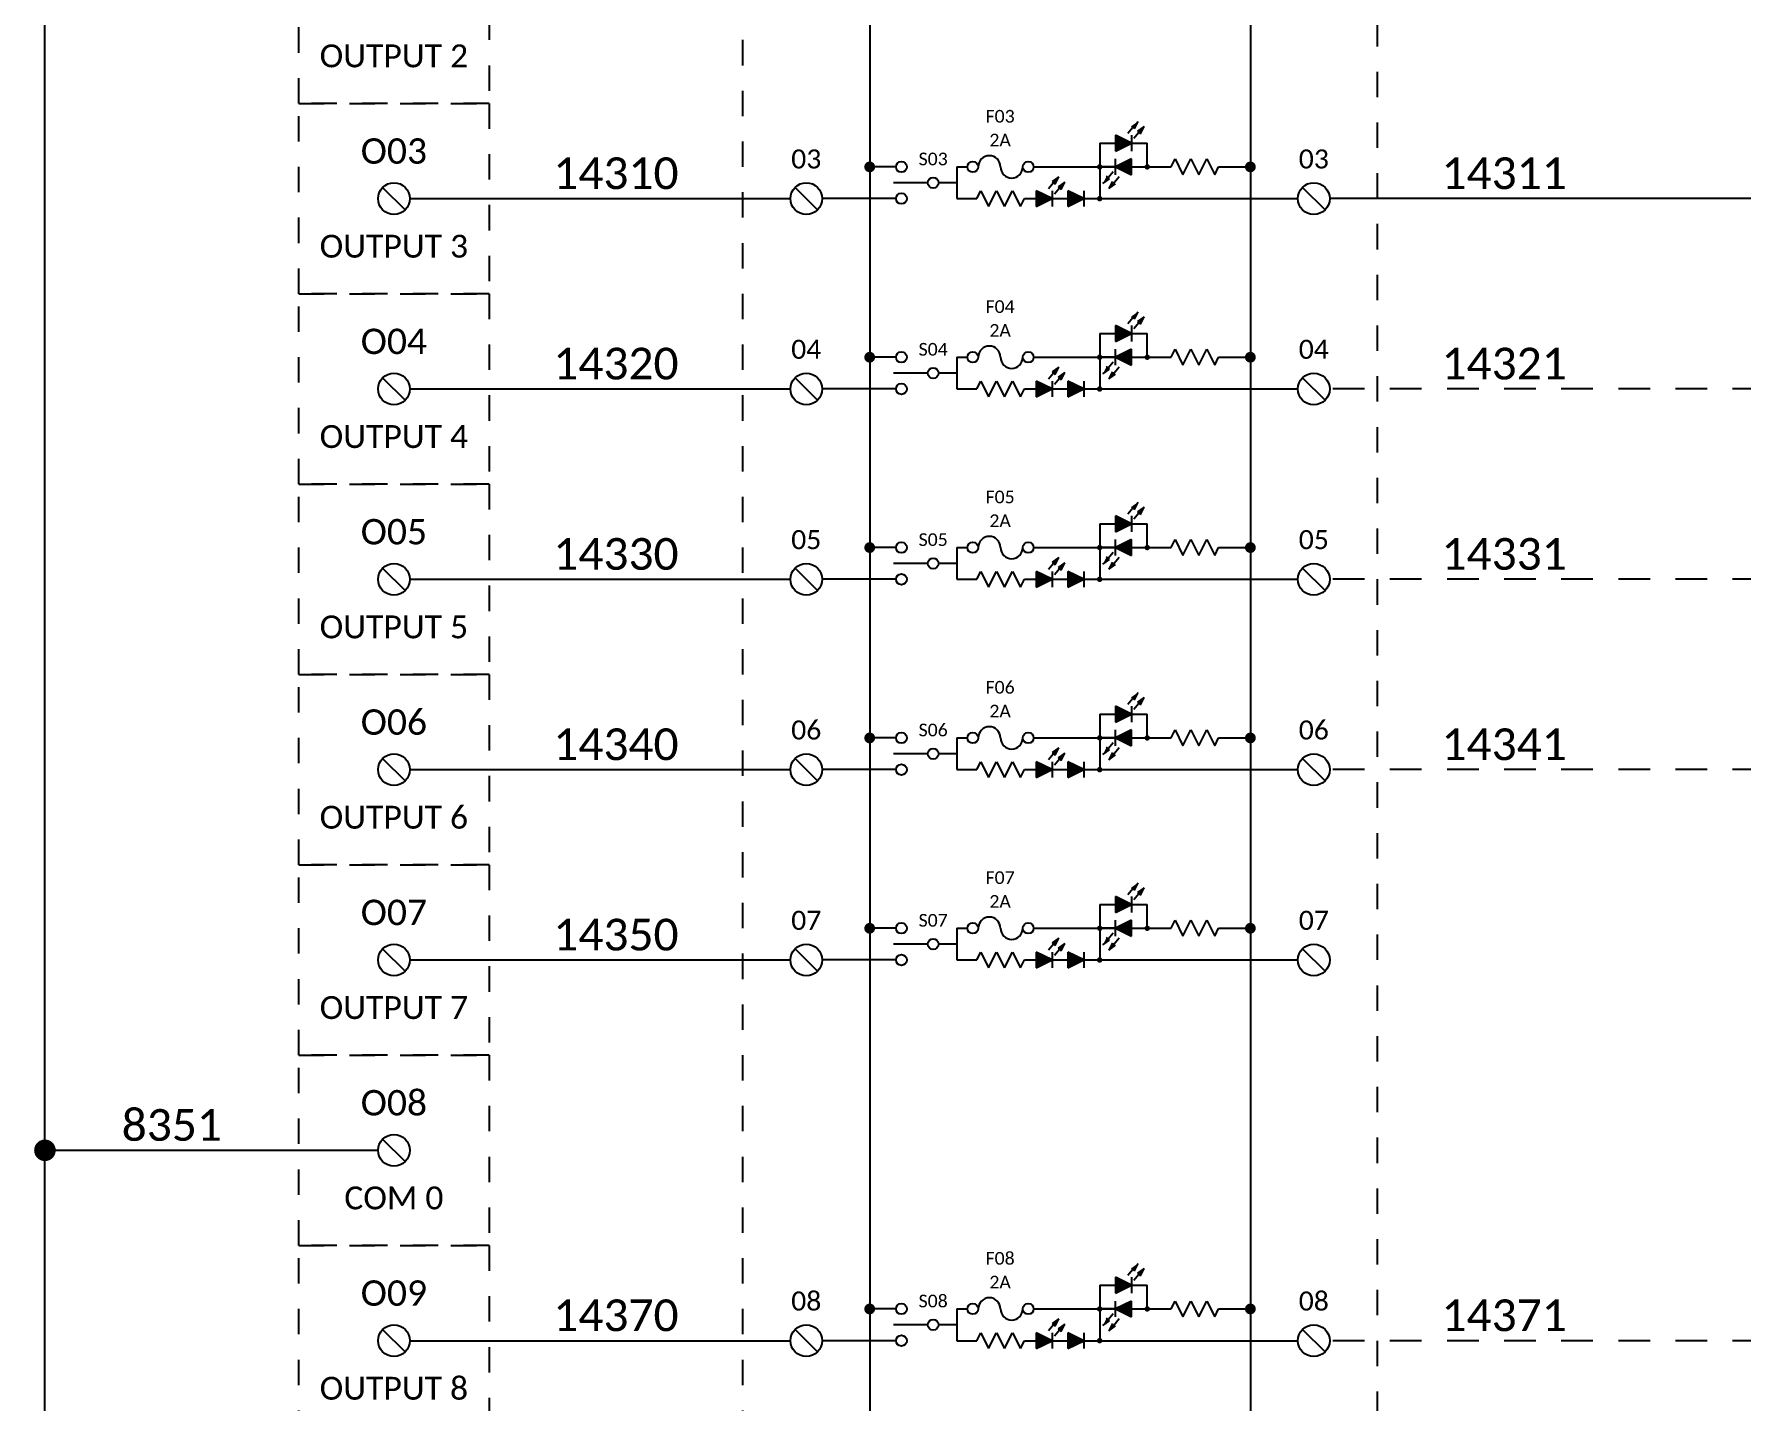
# Model space of a CAD drawing. Header units: inches. Extents: x 0 to 316, y -1 to 150.
# Drawn here: x 140.21 to 146.94, y 32.26 to 37.65 of the extents above; entities that cross this region are included whole.
import ezdxf
from ezdxf.enums import TextEntityAlignment as Align

# ---------------------------------------------------------------- set-up
doc = ezdxf.new("R2010")
doc.units = ezdxf.units.IN
doc.header["$MEASUREMENT"] = 0
doc.linetypes.add('HIDDEN2', pattern=[0.1875, 0.125, -0.0625])
doc.styles.add('Calibri', font='calibri.ttf')

# ---------------------------------------------------------------- blocks, each defined once
blk = doc.blocks.new('TERM')
at = {"color": 2}
blk.add_line((-0.0442, 0.0442), (0.0442, -0.0442), dxfattribs=at)
blk.add_circle((0, 0), 0.0625, dxfattribs=at)
blk = doc.blocks.new('CONN')
at = {"color": 2, "const_width": 0.0425}
blk.add_lwpolyline([(0.02125, 0, 1), (-0.02125, 0, 1)], format="xyb", close=True, dxfattribs=at)

msp = doc.modelspace()

# ---------------------------------------------------------------- hatches: boundary and pattern name
at = {"linetype": 'Continuous'}
h = msp.add_hatch(color=2, dxfattribs=at)
h.dxf.hatch_style = 1
h.paths.add_polyline_path([(144.55744, 37.30447), (144.53117, 37.28583), (144.54304, 37.27566)])
h = msp.add_hatch(color=2, dxfattribs=at)
h.dxf.hatch_style = 1
h.paths.add_polyline_path([(144.58117, 37.28413), (144.5549, 37.26549), (144.56676, 37.25532)])
h = msp.add_hatch(color=2, dxfattribs=at)
h.dxf.hatch_style = 1
h.paths.add_polyline_path([(144.53125, 37.21875), (144.46875, 37.25), (144.46875, 37.1875)])
h = msp.add_hatch(color=2, dxfattribs=at)
h.dxf.hatch_style = 1
h.paths.add_polyline_path([(144.46875, 37.125), (144.53125, 37.09375), (144.53125, 37.15625)])
h = msp.add_hatch(color=2, dxfattribs=at)
h.dxf.hatch_style = 1
h.paths.add_polyline_path([(144.24494, 37.08572), (144.21867, 37.06708), (144.23054, 37.05691)])
h = msp.add_hatch(color=2, dxfattribs=at)
h.dxf.hatch_style = 1
h.paths.add_polyline_path([(144.41883, 37.05962), (144.4451, 37.07826), (144.43324, 37.08843)])
h = msp.add_hatch(color=2, dxfattribs=at)
h.dxf.hatch_style = 1
h.paths.add_polyline_path([(144.21875, 37), (144.15625, 37.03125), (144.15625, 36.96875)])
h = msp.add_hatch(color=2, dxfattribs=at)
h.dxf.hatch_style = 1
h.paths.add_polyline_path([(144.26867, 37.06538), (144.2424, 37.04674), (144.25426, 37.03657)])
h = msp.add_hatch(color=2, dxfattribs=at)
h.dxf.hatch_style = 1
h.paths.add_polyline_path([(144.34375, 37), (144.28125, 37.03125), (144.28125, 36.96875)])
h = msp.add_hatch(color=2, dxfattribs=at)
h.dxf.hatch_style = 1
h.paths.add_polyline_path([(144.44256, 37.03928), (144.46883, 37.05792), (144.45696, 37.06809)])
h = msp.add_hatch(color=2, dxfattribs=at)
h.dxf.hatch_style = 1
h.paths.add_polyline_path([(144.55744, 36.55447), (144.53117, 36.53583), (144.54304, 36.52566)])
h = msp.add_hatch(color=2, dxfattribs=at)
h.dxf.hatch_style = 1
h.paths.add_polyline_path([(144.53125, 36.46875), (144.46875, 36.5), (144.46875, 36.4375)])
h = msp.add_hatch(color=2, dxfattribs=at)
h.dxf.hatch_style = 1
h.paths.add_polyline_path([(144.58117, 36.53413), (144.5549, 36.51549), (144.56676, 36.50532)])
h = msp.add_hatch(color=2, dxfattribs=at)
h.dxf.hatch_style = 1
h.paths.add_polyline_path([(144.46875, 36.375), (144.53125, 36.34375), (144.53125, 36.40625)])
h = msp.add_hatch(color=2, dxfattribs=at)
h.dxf.hatch_style = 1
h.paths.add_polyline_path([(144.41883, 36.30962), (144.4451, 36.32826), (144.43324, 36.33843)])
h = msp.add_hatch(color=2, dxfattribs=at)
h.dxf.hatch_style = 1
h.paths.add_polyline_path([(144.21875, 36.25), (144.15625, 36.28125), (144.15625, 36.21875)])
h = msp.add_hatch(color=2, dxfattribs=at)
h.dxf.hatch_style = 1
h.paths.add_polyline_path([(144.24494, 36.33572), (144.21867, 36.31708), (144.23054, 36.30691)])
h = msp.add_hatch(color=2, dxfattribs=at)
h.dxf.hatch_style = 1
h.paths.add_polyline_path([(144.26867, 36.31538), (144.2424, 36.29674), (144.25426, 36.28657)])
h = msp.add_hatch(color=2, dxfattribs=at)
h.dxf.hatch_style = 1
h.paths.add_polyline_path([(144.34375, 36.25), (144.28125, 36.28125), (144.28125, 36.21875)])
h = msp.add_hatch(color=2, dxfattribs=at)
h.dxf.hatch_style = 1
h.paths.add_polyline_path([(144.44256, 36.28928), (144.46883, 36.30792), (144.45696, 36.31809)])
h = msp.add_hatch(color=2, dxfattribs=at)
h.dxf.hatch_style = 1
h.paths.add_polyline_path([(144.55744, 35.80447), (144.53117, 35.78583), (144.54304, 35.77566)])
h = msp.add_hatch(color=2, dxfattribs=at)
h.dxf.hatch_style = 1
h.paths.add_polyline_path([(144.53125, 35.71875), (144.46875, 35.75), (144.46875, 35.6875)])
h = msp.add_hatch(color=2, dxfattribs=at)
h.dxf.hatch_style = 1
h.paths.add_polyline_path([(144.58117, 35.78413), (144.5549, 35.76549), (144.56676, 35.75532)])
h = msp.add_hatch(color=2, dxfattribs=at)
h.dxf.hatch_style = 1
h.paths.add_polyline_path([(144.46875, 35.625), (144.53125, 35.59375), (144.53125, 35.65625)])
h = msp.add_hatch(color=2, dxfattribs=at)
h.dxf.hatch_style = 1
h.paths.add_polyline_path([(144.21875, 35.5), (144.15625, 35.53125), (144.15625, 35.46875)])
h = msp.add_hatch(color=2, dxfattribs=at)
h.dxf.hatch_style = 1
h.paths.add_polyline_path([(144.24494, 35.58572), (144.21867, 35.56708), (144.23054, 35.55691)])
h = msp.add_hatch(color=2, dxfattribs=at)
h.dxf.hatch_style = 1
h.paths.add_polyline_path([(144.26867, 35.56538), (144.2424, 35.54674), (144.25426, 35.53657)])
h = msp.add_hatch(color=2, dxfattribs=at)
h.dxf.hatch_style = 1
h.paths.add_polyline_path([(144.34375, 35.5), (144.28125, 35.53125), (144.28125, 35.46875)])
h = msp.add_hatch(color=2, dxfattribs=at)
h.dxf.hatch_style = 1
h.paths.add_polyline_path([(144.41883, 35.55962), (144.4451, 35.57826), (144.43324, 35.58843)])
h = msp.add_hatch(color=2, dxfattribs=at)
h.dxf.hatch_style = 1
h.paths.add_polyline_path([(144.44256, 35.53928), (144.46883, 35.55792), (144.45696, 35.56809)])
h = msp.add_hatch(color=2, dxfattribs=at)
h.dxf.hatch_style = 1
h.paths.add_polyline_path([(144.53125, 34.96875), (144.46875, 35), (144.46875, 34.9375)])
h = msp.add_hatch(color=2, dxfattribs=at)
h.dxf.hatch_style = 1
h.paths.add_polyline_path([(144.55744, 35.05447), (144.53117, 35.03583), (144.54304, 35.02566)])
h = msp.add_hatch(color=2, dxfattribs=at)
h.dxf.hatch_style = 1
h.paths.add_polyline_path([(144.58117, 35.03413), (144.5549, 35.01549), (144.56676, 35.00532)])
h = msp.add_hatch(color=2, dxfattribs=at)
h.dxf.hatch_style = 1
h.paths.add_polyline_path([(144.46875, 34.875), (144.53125, 34.84375), (144.53125, 34.90625)])
h = msp.add_hatch(color=2, dxfattribs=at)
h.dxf.hatch_style = 1
h.paths.add_polyline_path([(144.24494, 34.83572), (144.21867, 34.81708), (144.23054, 34.80691)])
h = msp.add_hatch(color=2, dxfattribs=at)
h.dxf.hatch_style = 1
h.paths.add_polyline_path([(144.26867, 34.81538), (144.2424, 34.79674), (144.25426, 34.78657)])
h = msp.add_hatch(color=2, dxfattribs=at)
h.dxf.hatch_style = 1
h.paths.add_polyline_path([(144.41883, 34.80962), (144.4451, 34.82826), (144.43324, 34.83843)])
h = msp.add_hatch(color=2, dxfattribs=at)
h.dxf.hatch_style = 1
h.paths.add_polyline_path([(144.44256, 34.78928), (144.46883, 34.80792), (144.45696, 34.81809)])
h = msp.add_hatch(color=2, dxfattribs=at)
h.dxf.hatch_style = 1
h.paths.add_polyline_path([(144.21875, 34.75), (144.15625, 34.78125), (144.15625, 34.71875)])
h = msp.add_hatch(color=2, dxfattribs=at)
h.dxf.hatch_style = 1
h.paths.add_polyline_path([(144.34375, 34.75), (144.28125, 34.78125), (144.28125, 34.71875)])
h = msp.add_hatch(color=2, dxfattribs=at)
h.dxf.hatch_style = 1
h.paths.add_polyline_path([(144.55744, 34.30447), (144.53117, 34.28583), (144.54304, 34.27566)])
h = msp.add_hatch(color=2, dxfattribs=at)
h.dxf.hatch_style = 1
h.paths.add_polyline_path([(144.58117, 34.28413), (144.5549, 34.26549), (144.56676, 34.25532)])
h = msp.add_hatch(color=2, dxfattribs=at)
h.dxf.hatch_style = 1
h.paths.add_polyline_path([(144.53125, 34.21875), (144.46875, 34.25), (144.46875, 34.1875)])
h = msp.add_hatch(color=2, dxfattribs=at)
h.dxf.hatch_style = 1
h.paths.add_polyline_path([(144.46875, 34.125), (144.53125, 34.09375), (144.53125, 34.15625)])
h = msp.add_hatch(color=2, dxfattribs=at)
h.dxf.hatch_style = 1
h.paths.add_polyline_path([(144.24494, 34.08572), (144.21867, 34.06708), (144.23054, 34.05691)])
h = msp.add_hatch(color=2, dxfattribs=at)
h.dxf.hatch_style = 1
h.paths.add_polyline_path([(144.26867, 34.06538), (144.2424, 34.04674), (144.25426, 34.03657)])
h = msp.add_hatch(color=2, dxfattribs=at)
h.dxf.hatch_style = 1
h.paths.add_polyline_path([(144.41883, 34.05962), (144.4451, 34.07826), (144.43324, 34.08843)])
h = msp.add_hatch(color=2, dxfattribs=at)
h.dxf.hatch_style = 1
h.paths.add_polyline_path([(144.44256, 34.03928), (144.46883, 34.05792), (144.45696, 34.06809)])
h = msp.add_hatch(color=2, dxfattribs=at)
h.dxf.hatch_style = 1
h.paths.add_polyline_path([(144.21875, 34), (144.15625, 34.03125), (144.15625, 33.96875)])
h = msp.add_hatch(color=2, dxfattribs=at)
h.dxf.hatch_style = 1
h.paths.add_polyline_path([(144.34375, 34), (144.28125, 34.03125), (144.28125, 33.96875)])
h = msp.add_hatch(color=2, dxfattribs=at)
h.dxf.hatch_style = 1
h.paths.add_polyline_path([(144.55744, 32.80447), (144.53117, 32.78583), (144.54304, 32.77566)])
h = msp.add_hatch(color=2, dxfattribs=at)
h.dxf.hatch_style = 1
h.paths.add_polyline_path([(144.58117, 32.78413), (144.5549, 32.76549), (144.56676, 32.75532)])
h = msp.add_hatch(color=2, dxfattribs=at)
h.dxf.hatch_style = 1
h.paths.add_polyline_path([(144.53125, 32.71875), (144.46875, 32.75), (144.46875, 32.6875)])
h = msp.add_hatch(color=2, dxfattribs=at)
h.dxf.hatch_style = 1
h.paths.add_polyline_path([(144.46875, 32.625), (144.53125, 32.59375), (144.53125, 32.65625)])
h = msp.add_hatch(color=2, dxfattribs=at)
h.dxf.hatch_style = 1
h.paths.add_polyline_path([(144.24494, 32.58572), (144.21867, 32.56708), (144.23054, 32.55691)])
h = msp.add_hatch(color=2, dxfattribs=at)
h.dxf.hatch_style = 1
h.paths.add_polyline_path([(144.41883, 32.55962), (144.4451, 32.57826), (144.43324, 32.58843)])
h = msp.add_hatch(color=2, dxfattribs=at)
h.dxf.hatch_style = 1
h.paths.add_polyline_path([(144.21875, 32.5), (144.15625, 32.53125), (144.15625, 32.46875)])
h = msp.add_hatch(color=2, dxfattribs=at)
h.dxf.hatch_style = 1
h.paths.add_polyline_path([(144.26867, 32.56538), (144.2424, 32.54674), (144.25426, 32.53657)])
h = msp.add_hatch(color=2, dxfattribs=at)
h.dxf.hatch_style = 1
h.paths.add_polyline_path([(144.34375, 32.5), (144.28125, 32.53125), (144.28125, 32.46875)])
h = msp.add_hatch(color=2, dxfattribs=at)
h.dxf.hatch_style = 1
h.paths.add_polyline_path([(144.44256, 32.53928), (144.46883, 32.55792), (144.45696, 32.56809)])

# ---------------------------------------------------------------- linework, layer by layer
at = {"color": 1}
for p, q in [((140.25, 26.5), (140.25, 41.375)), ((141.6875, 37), (143.1875, 37)), ((147.75, 37), (145.3125, 37)), ((141.6875, 36.25), (143.1875, 36.25)), ((141.6875, 35.5), (143.1875, 35.5)), ((141.6875, 34.75), (143.1875, 34.75)), ((141.6875, 34), (143.1875, 34)), ((140.25, 33.25), (141.5625, 33.25)), ((141.6875, 32.5), (143.1875, 32.5))]:
    msp.add_line(p, q, dxfattribs=at)
at = {"color": 2, "linetype": 'Continuous'}
for p, q in [((143.5, 40), (143.5, 27.375)), ((145, 39.375), (145, 26.5)), ((144.53711, 37.28074), (144.51677, 37.25702)), ((144.53117, 37.28583), (144.54304, 37.27566)), ((144.54304, 37.27566), (144.55744, 37.30447)), ((144.58117, 37.28413), (144.5549, 37.26549)), ((144.56676, 37.25532), (144.58117, 37.28413)), ((144.40625, 37.21875), (144.40625, 37)), ((144.40625, 37.21875), (144.46875, 37.21875)), ((144.46875, 37.25), (144.46875, 37.1875)), ((144.53125, 37.21875), (144.46875, 37.25)), ((144.46875, 37.1875), (144.53125, 37.21875)), ((144.53125, 37.25), (144.53125, 37.1875)), ((144.53125, 37.21875), (144.59375, 37.21875)), ((144.56083, 37.26041), (144.5405, 37.23668)), ((144.5549, 37.26549), (144.56676, 37.25532)), ((144.59375, 37.125), (144.59375, 37.21875)), ((144.53125, 37.15625), (144.46875, 37.125)), ((144.46875, 37.09375), (144.46875, 37.15625)), ((144.53125, 37.09375), (144.53125, 37.15625)), ((144.6875, 37.125), (144.70312, 37.15625)), ((144.70312, 37.15625), (144.73438, 37.09375)), ((144.73438, 37.09375), (144.76562, 37.15625)), ((144.76562, 37.15625), (144.79688, 37.09375)), ((144.79688, 37.09375), (144.82812, 37.15625)), ((144.82812, 37.15625), (144.85938, 37.09375)), ((143.60379, 37.125), (143.5, 37.125)), ((143.84375, 37.125), (143.84375, 37)), ((143.84375, 37.125), (143.88504, 37.125)), ((144.14597, 37.125), (144.6875, 37.125)), ((144.24494, 37.08572), (144.21867, 37.06708)), ((144.23054, 37.05691), (144.24494, 37.08572)), ((144.46875, 37.125), (144.40625, 37.125)), ((144.41883, 37.05962), (144.4451, 37.07826)), ((144.4451, 37.07826), (144.43324, 37.08843)), ((144.43917, 37.08334), (144.4595, 37.10707)), ((144.46289, 37.06301), (144.48323, 37.08673)), ((144.46875, 37.125), (144.53125, 37.09375)), ((144.85938, 37.09375), (144.875, 37.125)), ((144.875, 37.125), (145, 37.125)), ((143.72879, 37.0625), (143.59375, 37.0625)), ((143.84375, 37.0625), (143.77121, 37.0625)), ((143.92188, 37), (143.9375, 37.03125)), ((143.9375, 37.03125), (143.96875, 36.96875)), ((143.96875, 36.96875), (144, 37.03125)), ((144, 37.03125), (144.03125, 36.96875)), ((144.03125, 36.96875), (144.0625, 37.03125)), ((144.0625, 37.03125), (144.09375, 36.96875)), ((144.15625, 37.03125), (144.15625, 36.96875)), ((144.21875, 37), (144.15625, 37.03125)), ((144.22461, 37.06199), (144.20427, 37.03827)), ((144.21867, 37.06708), (144.23054, 37.05691)), ((144.21875, 37.03125), (144.21875, 36.96875)), ((144.24833, 37.04166), (144.228, 37.01793)), ((144.26867, 37.06538), (144.2424, 37.04674)), ((144.2424, 37.04674), (144.25426, 37.03657)), ((144.25426, 37.03657), (144.26867, 37.06538)), ((144.28125, 37.03125), (144.28125, 36.96875)), ((144.34375, 37), (144.28125, 37.03125)), ((144.34375, 37.03125), (144.34375, 36.96875)), ((144.45696, 37.06809), (144.44256, 37.03928)), ((144.44256, 37.03928), (144.46883, 37.05792)), ((143.60379, 37), (143.3125, 37)), ((143.84375, 37), (143.92188, 37)), ((144.09375, 36.96875), (144.10938, 37)), ((144.10938, 37), (144.15625, 37)), ((144.15625, 36.96875), (144.21875, 37)), ((144.21875, 37), (144.28125, 37)), ((144.28125, 36.96875), (144.34375, 37)), ((144.34375, 37), (145.1875, 37)), ((144.54304, 36.52566), (144.55744, 36.55447)), ((144.46875, 36.5), (144.46875, 36.4375)), ((144.53125, 36.46875), (144.46875, 36.5)), ((144.53711, 36.53074), (144.51677, 36.50702)), ((144.53117, 36.53583), (144.54304, 36.52566)), ((144.53125, 36.5), (144.53125, 36.4375)), ((144.56083, 36.51041), (144.5405, 36.48668)), ((144.58117, 36.53413), (144.5549, 36.51549)), ((144.5549, 36.51549), (144.56676, 36.50532)), ((144.56676, 36.50532), (144.58117, 36.53413)), ((144.40625, 36.46875), (144.40625, 36.25)), ((144.40625, 36.46875), (144.46875, 36.46875)), ((144.46875, 36.4375), (144.53125, 36.46875)), ((144.53125, 36.40625), (144.46875, 36.375)), ((144.46875, 36.34375), (144.46875, 36.40625)), ((144.53125, 36.46875), (144.59375, 36.46875)), ((144.53125, 36.34375), (144.53125, 36.40625)), ((144.59375, 36.375), (144.59375, 36.46875)), ((144.6875, 36.375), (144.70312, 36.40625)), ((144.70312, 36.40625), (144.73438, 36.34375)), ((144.73438, 36.34375), (144.76562, 36.40625)), ((144.76562, 36.40625), (144.79688, 36.34375)), ((144.79688, 36.34375), (144.82812, 36.40625)), ((144.82812, 36.40625), (144.85938, 36.34375)), ((143.60379, 36.375), (143.5, 36.375)), ((143.84375, 36.375), (143.84375, 36.25)), ((143.84375, 36.375), (143.88504, 36.375)), ((144.14597, 36.375), (144.6875, 36.375)), ((144.46875, 36.375), (144.40625, 36.375)), ((144.4451, 36.32826), (144.43324, 36.33843)), ((144.43917, 36.33334), (144.4595, 36.35707)), ((144.46875, 36.375), (144.53125, 36.34375)), ((144.85938, 36.34375), (144.875, 36.375)), ((144.875, 36.375), (145, 36.375)), ((143.72879, 36.3125), (143.59375, 36.3125)), ((143.84375, 36.3125), (143.77121, 36.3125)), ((143.92188, 36.25), (143.9375, 36.28125)), ((143.9375, 36.28125), (143.96875, 36.21875)), ((143.96875, 36.21875), (144, 36.28125)), ((144, 36.28125), (144.03125, 36.21875)), ((144.03125, 36.21875), (144.0625, 36.28125)), ((144.0625, 36.28125), (144.09375, 36.21875)), ((144.15625, 36.28125), (144.15625, 36.21875)), ((144.21875, 36.25), (144.15625, 36.28125)), ((144.22461, 36.31199), (144.20427, 36.28827)), ((144.24494, 36.33572), (144.21867, 36.31708)), ((144.21867, 36.31708), (144.23054, 36.30691)), ((144.21875, 36.28125), (144.21875, 36.21875)), ((144.24833, 36.29166), (144.228, 36.26793)), ((144.23054, 36.30691), (144.24494, 36.33572)), ((144.26867, 36.31538), (144.2424, 36.29674)), ((144.2424, 36.29674), (144.25426, 36.28657)), ((144.25426, 36.28657), (144.26867, 36.31538)), ((144.28125, 36.28125), (144.28125, 36.21875)), ((144.34375, 36.25), (144.28125, 36.28125)), ((144.34375, 36.28125), (144.34375, 36.21875)), ((144.41883, 36.30962), (144.4451, 36.32826)), ((144.45696, 36.31809), (144.44256, 36.28928)), ((144.44256, 36.28928), (144.46883, 36.30792)), ((144.46289, 36.31301), (144.48323, 36.33673)), ((143.60379, 36.25), (143.3125, 36.25)), ((143.84375, 36.25), (143.92188, 36.25)), ((144.09375, 36.21875), (144.10938, 36.25)), ((144.10938, 36.25), (144.15625, 36.25)), ((144.15625, 36.21875), (144.21875, 36.25)), ((144.21875, 36.25), (144.28125, 36.25)), ((144.28125, 36.21875), (144.34375, 36.25)), ((144.34375, 36.25), (145.1875, 36.25)), ((144.54304, 35.77566), (144.55744, 35.80447)), ((144.46875, 35.75), (144.46875, 35.6875)), ((144.53125, 35.71875), (144.46875, 35.75)), ((144.53711, 35.78074), (144.51677, 35.75702)), ((144.53117, 35.78583), (144.54304, 35.77566)), ((144.53125, 35.75), (144.53125, 35.6875)), ((144.56083, 35.76041), (144.5405, 35.73668)), ((144.58117, 35.78413), (144.5549, 35.76549)), ((144.5549, 35.76549), (144.56676, 35.75532)), ((144.56676, 35.75532), (144.58117, 35.78413)), ((144.40625, 35.71875), (144.40625, 35.5)), ((144.40625, 35.71875), (144.46875, 35.71875)), ((144.46875, 35.6875), (144.53125, 35.71875)), ((144.53125, 35.71875), (144.59375, 35.71875)), ((144.59375, 35.625), (144.59375, 35.71875)), ((143.60379, 35.625), (143.5, 35.625)), ((143.84375, 35.625), (143.84375, 35.5)), ((143.84375, 35.625), (143.88504, 35.625)), ((144.14597, 35.625), (144.6875, 35.625)), ((144.46875, 35.625), (144.40625, 35.625)), ((144.43917, 35.58334), (144.4595, 35.60707)), ((144.53125, 35.65625), (144.46875, 35.625)), ((144.46875, 35.59375), (144.46875, 35.65625)), ((144.46875, 35.625), (144.53125, 35.59375)), ((144.53125, 35.59375), (144.53125, 35.65625)), ((144.6875, 35.625), (144.70312, 35.65625)), ((144.70312, 35.65625), (144.73438, 35.59375)), ((144.73438, 35.59375), (144.76562, 35.65625)), ((144.76562, 35.65625), (144.79688, 35.59375)), ((144.79688, 35.59375), (144.82812, 35.65625)), ((144.82812, 35.65625), (144.85938, 35.59375)), ((144.85938, 35.59375), (144.875, 35.625)), ((144.875, 35.625), (145, 35.625)), ((143.72879, 35.5625), (143.59375, 35.5625)), ((143.84375, 35.5625), (143.77121, 35.5625)), ((143.92188, 35.5), (143.9375, 35.53125)), ((143.9375, 35.53125), (143.96875, 35.46875)), ((143.96875, 35.46875), (144, 35.53125)), ((144, 35.53125), (144.03125, 35.46875)), ((144.03125, 35.46875), (144.0625, 35.53125)), ((144.0625, 35.53125), (144.09375, 35.46875)), ((144.15625, 35.53125), (144.15625, 35.46875)), ((144.21875, 35.5), (144.15625, 35.53125)), ((144.22461, 35.56199), (144.20427, 35.53827)), ((144.24494, 35.58572), (144.21867, 35.56708)), ((144.21867, 35.56708), (144.23054, 35.55691)), ((144.21875, 35.53125), (144.21875, 35.46875)), ((144.24833, 35.54166), (144.228, 35.51793)), ((144.23054, 35.55691), (144.24494, 35.58572)), ((144.26867, 35.56538), (144.2424, 35.54674)), ((144.2424, 35.54674), (144.25426, 35.53657)), ((144.25426, 35.53657), (144.26867, 35.56538)), ((144.28125, 35.53125), (144.28125, 35.46875)), ((144.34375, 35.5), (144.28125, 35.53125)), ((144.34375, 35.53125), (144.34375, 35.46875)), ((144.41883, 35.55962), (144.4451, 35.57826)), ((144.4451, 35.57826), (144.43324, 35.58843)), ((144.45696, 35.56809), (144.44256, 35.53928)), ((144.44256, 35.53928), (144.46883, 35.55792)), ((144.46289, 35.56301), (144.48323, 35.58673)), ((143.60379, 35.5), (143.3125, 35.5)), ((143.84375, 35.5), (143.92188, 35.5)), ((144.09375, 35.46875), (144.10938, 35.5)), ((144.10938, 35.5), (144.15625, 35.5)), ((144.15625, 35.46875), (144.21875, 35.5)), ((144.21875, 35.5), (144.28125, 35.5)), ((144.28125, 35.46875), (144.34375, 35.5)), ((144.34375, 35.5), (145.1875, 35.5)), ((144.46875, 35), (144.46875, 34.9375)), ((144.53125, 34.96875), (144.46875, 35)), ((144.53711, 35.03074), (144.51677, 35.00702)), ((144.53117, 35.03583), (144.54304, 35.02566)), ((144.53125, 35), (144.53125, 34.9375)), ((144.56083, 35.01041), (144.5405, 34.98668)), ((144.54304, 35.02566), (144.55744, 35.05447)), ((144.58117, 35.03413), (144.5549, 35.01549)), ((144.5549, 35.01549), (144.56676, 35.00532)), ((144.56676, 35.00532), (144.58117, 35.03413)), ((144.40625, 34.96875), (144.40625, 34.75)), ((144.40625, 34.96875), (144.46875, 34.96875)), ((144.46875, 34.9375), (144.53125, 34.96875)), ((144.53125, 34.96875), (144.59375, 34.96875)), ((144.59375, 34.875), (144.59375, 34.96875)), ((143.60379, 34.875), (143.5, 34.875)), ((143.84375, 34.875), (143.84375, 34.75)), ((143.84375, 34.875), (143.88504, 34.875)), ((144.14597, 34.875), (144.6875, 34.875)), ((144.46875, 34.875), (144.40625, 34.875)), ((144.53125, 34.90625), (144.46875, 34.875)), ((144.46875, 34.84375), (144.46875, 34.90625)), ((144.46875, 34.875), (144.53125, 34.84375)), ((144.53125, 34.84375), (144.53125, 34.90625)), ((144.6875, 34.875), (144.70312, 34.90625)), ((144.70312, 34.90625), (144.73438, 34.84375)), ((144.73438, 34.84375), (144.76562, 34.90625)), ((144.76562, 34.90625), (144.79688, 34.84375)), ((144.79688, 34.84375), (144.82812, 34.90625)), ((144.82812, 34.90625), (144.85938, 34.84375)), ((144.85938, 34.84375), (144.875, 34.875)), ((144.875, 34.875), (145, 34.875)), ((143.72879, 34.8125), (143.59375, 34.8125)), ((143.84375, 34.8125), (143.77121, 34.8125)), ((144.22461, 34.81199), (144.20427, 34.78827)), ((144.24494, 34.83572), (144.21867, 34.81708)), ((144.21867, 34.81708), (144.23054, 34.80691)), ((144.24833, 34.79166), (144.228, 34.76793)), ((144.23054, 34.80691), (144.24494, 34.83572)), ((144.26867, 34.81538), (144.2424, 34.79674)), ((144.2424, 34.79674), (144.25426, 34.78657)), ((144.25426, 34.78657), (144.26867, 34.81538)), ((144.41883, 34.80962), (144.4451, 34.82826)), ((144.4451, 34.82826), (144.43324, 34.83843)), ((144.43917, 34.83334), (144.4595, 34.85707)), ((144.45696, 34.81809), (144.44256, 34.78928)), ((144.44256, 34.78928), (144.46883, 34.80792)), ((144.46289, 34.81301), (144.48323, 34.83673)), ((143.60379, 34.75), (143.3125, 34.75)), ((143.84375, 34.75), (143.92188, 34.75)), ((143.92188, 34.75), (143.9375, 34.78125)), ((143.9375, 34.78125), (143.96875, 34.71875)), ((143.96875, 34.71875), (144, 34.78125)), ((144, 34.78125), (144.03125, 34.71875)), ((144.03125, 34.71875), (144.0625, 34.78125)), ((144.0625, 34.78125), (144.09375, 34.71875)), ((144.09375, 34.71875), (144.10938, 34.75)), ((144.10938, 34.75), (144.15625, 34.75)), ((144.15625, 34.78125), (144.15625, 34.71875)), ((144.21875, 34.75), (144.15625, 34.78125)), ((144.15625, 34.71875), (144.21875, 34.75)), ((144.21875, 34.78125), (144.21875, 34.71875)), ((144.21875, 34.75), (144.28125, 34.75)), ((144.28125, 34.78125), (144.28125, 34.71875)), ((144.34375, 34.75), (144.28125, 34.78125)), ((144.28125, 34.71875), (144.34375, 34.75)), ((144.34375, 34.78125), (144.34375, 34.71875)), ((144.34375, 34.75), (145.1875, 34.75)), ((144.53711, 34.28074), (144.51677, 34.25702)), ((144.53117, 34.28583), (144.54304, 34.27566)), ((144.56083, 34.26041), (144.5405, 34.23668)), ((144.54304, 34.27566), (144.55744, 34.30447)), ((144.58117, 34.28413), (144.5549, 34.26549)), ((144.5549, 34.26549), (144.56676, 34.25532)), ((144.56676, 34.25532), (144.58117, 34.28413)), ((144.40625, 34.21875), (144.40625, 34)), ((144.40625, 34.21875), (144.46875, 34.21875)), ((144.46875, 34.25), (144.46875, 34.1875)), ((144.53125, 34.21875), (144.46875, 34.25)), ((144.46875, 34.1875), (144.53125, 34.21875)), ((144.53125, 34.25), (144.53125, 34.1875)), ((144.53125, 34.21875), (144.59375, 34.21875)), ((144.59375, 34.125), (144.59375, 34.21875)), ((143.60379, 34.125), (143.5, 34.125)), ((143.84375, 34.125), (143.84375, 34)), ((143.84375, 34.125), (143.88504, 34.125)), ((144.14597, 34.125), (144.6875, 34.125)), ((144.46875, 34.125), (144.40625, 34.125)), ((144.53125, 34.15625), (144.46875, 34.125)), ((144.46875, 34.09375), (144.46875, 34.15625)), ((144.46875, 34.125), (144.53125, 34.09375)), ((144.53125, 34.09375), (144.53125, 34.15625)), ((144.6875, 34.125), (144.70312, 34.15625)), ((144.70312, 34.15625), (144.73438, 34.09375)), ((144.73438, 34.09375), (144.76562, 34.15625)), ((144.76562, 34.15625), (144.79688, 34.09375)), ((144.79688, 34.09375), (144.82812, 34.15625)), ((144.82812, 34.15625), (144.85938, 34.09375)), ((144.85938, 34.09375), (144.875, 34.125)), ((144.875, 34.125), (145, 34.125)), ((143.72879, 34.0625), (143.59375, 34.0625)), ((143.84375, 34.0625), (143.77121, 34.0625)), ((144.22461, 34.06199), (144.20427, 34.03827)), ((144.24494, 34.08572), (144.21867, 34.06708)), ((144.21867, 34.06708), (144.23054, 34.05691)), ((144.23054, 34.05691), (144.24494, 34.08572)), ((144.26867, 34.06538), (144.2424, 34.04674)), ((144.25426, 34.03657), (144.26867, 34.06538)), ((144.41883, 34.05962), (144.4451, 34.07826)), ((144.4451, 34.07826), (144.43324, 34.08843)), ((144.43917, 34.08334), (144.4595, 34.10707)), ((144.45696, 34.06809), (144.44256, 34.03928)), ((144.44256, 34.03928), (144.46883, 34.05792)), ((144.46289, 34.06301), (144.48323, 34.08673)), ((143.60379, 34), (143.3125, 34)), ((143.84375, 34), (143.92188, 34)), ((143.92188, 34), (143.9375, 34.03125)), ((143.9375, 34.03125), (143.96875, 33.96875)), ((143.96875, 33.96875), (144, 34.03125)), ((144, 34.03125), (144.03125, 33.96875)), ((144.03125, 33.96875), (144.0625, 34.03125)), ((144.0625, 34.03125), (144.09375, 33.96875)), ((144.09375, 33.96875), (144.10938, 34)), ((144.10938, 34), (144.15625, 34)), ((144.15625, 34.03125), (144.15625, 33.96875)), ((144.21875, 34), (144.15625, 34.03125)), ((144.15625, 33.96875), (144.21875, 34)), ((144.21875, 34.03125), (144.21875, 33.96875)), ((144.21875, 34), (144.28125, 34)), ((144.24833, 34.04166), (144.228, 34.01793)), ((144.2424, 34.04674), (144.25426, 34.03657)), ((144.28125, 34.03125), (144.28125, 33.96875)), ((144.34375, 34), (144.28125, 34.03125)), ((144.28125, 33.96875), (144.34375, 34)), ((144.34375, 34.03125), (144.34375, 33.96875)), ((144.34375, 34), (145.1875, 34)), ((144.53711, 32.78074), (144.51677, 32.75702)), ((144.53117, 32.78583), (144.54304, 32.77566)), ((144.54304, 32.77566), (144.55744, 32.80447)), ((144.58117, 32.78413), (144.5549, 32.76549)), ((144.56676, 32.75532), (144.58117, 32.78413)), ((144.40625, 32.71875), (144.40625, 32.5)), ((144.40625, 32.71875), (144.46875, 32.71875)), ((144.46875, 32.75), (144.46875, 32.6875)), ((144.53125, 32.71875), (144.46875, 32.75)), ((144.46875, 32.6875), (144.53125, 32.71875)), ((144.53125, 32.75), (144.53125, 32.6875)), ((144.53125, 32.71875), (144.59375, 32.71875)), ((144.56083, 32.76041), (144.5405, 32.73668)), ((144.5549, 32.76549), (144.56676, 32.75532)), ((144.59375, 32.625), (144.59375, 32.71875)), ((144.53125, 32.65625), (144.46875, 32.625)), ((144.46875, 32.59375), (144.46875, 32.65625)), ((144.53125, 32.59375), (144.53125, 32.65625)), ((144.6875, 32.625), (144.70312, 32.65625)), ((144.70312, 32.65625), (144.73438, 32.59375)), ((144.73438, 32.59375), (144.76562, 32.65625)), ((144.76562, 32.65625), (144.79688, 32.59375)), ((144.79688, 32.59375), (144.82812, 32.65625)), ((144.82812, 32.65625), (144.85938, 32.59375)), ((143.60379, 32.625), (143.5, 32.625)), ((143.84375, 32.625), (143.84375, 32.5)), ((143.84375, 32.625), (143.88504, 32.625)), ((144.14597, 32.625), (144.6875, 32.625)), ((144.24494, 32.58572), (144.21867, 32.56708)), ((144.23054, 32.55691), (144.24494, 32.58572)), ((144.46875, 32.625), (144.40625, 32.625)), ((144.41883, 32.55962), (144.4451, 32.57826)), ((144.4451, 32.57826), (144.43324, 32.58843)), ((144.43917, 32.58334), (144.4595, 32.60707)), ((144.46289, 32.56301), (144.48323, 32.58673)), ((144.46875, 32.625), (144.53125, 32.59375)), ((144.85938, 32.59375), (144.875, 32.625)), ((144.875, 32.625), (145, 32.625)), ((143.72879, 32.5625), (143.59375, 32.5625)), ((143.84375, 32.5625), (143.77121, 32.5625)), ((143.92188, 32.5), (143.9375, 32.53125)), ((143.9375, 32.53125), (143.96875, 32.46875)), ((143.96875, 32.46875), (144, 32.53125)), ((144, 32.53125), (144.03125, 32.46875)), ((144.03125, 32.46875), (144.0625, 32.53125)), ((144.0625, 32.53125), (144.09375, 32.46875)), ((144.15625, 32.53125), (144.15625, 32.46875)), ((144.21875, 32.5), (144.15625, 32.53125)), ((144.22461, 32.56199), (144.20427, 32.53827)), ((144.21867, 32.56708), (144.23054, 32.55691)), ((144.21875, 32.53125), (144.21875, 32.46875)), ((144.24833, 32.54166), (144.228, 32.51793)), ((144.26867, 32.56538), (144.2424, 32.54674)), ((144.2424, 32.54674), (144.25426, 32.53657)), ((144.25426, 32.53657), (144.26867, 32.56538)), ((144.28125, 32.53125), (144.28125, 32.46875)), ((144.34375, 32.5), (144.28125, 32.53125)), ((144.34375, 32.53125), (144.34375, 32.46875)), ((144.45696, 32.56809), (144.44256, 32.53928)), ((144.44256, 32.53928), (144.46883, 32.55792)), ((143.60379, 32.5), (143.3125, 32.5)), ((143.84375, 32.5), (143.92188, 32.5)), ((144.09375, 32.46875), (144.10938, 32.5)), ((144.10938, 32.5), (144.15625, 32.5)), ((144.15625, 32.46875), (144.21875, 32.5)), ((144.21875, 32.5), (144.28125, 32.5)), ((144.28125, 32.46875), (144.34375, 32.5)), ((144.34375, 32.5), (145.1875, 32.5))]:
    msp.add_line(p, q, dxfattribs=at)
at = {"color": 1, "linetype": 'HIDDEN2'}
for p, q in [((149.5, 36.25), (145.3125, 36.25)), ((149.5, 35.5), (145.3125, 35.5)), ((149.5, 34.75), (145.3125, 34.75)), ((149.5, 32.5), (145.3125, 32.5))]:
    msp.add_line(p, q, dxfattribs=at)
at = {"color": 2, "linetype": 'HIDDEN2', "ltscale": 0.5}
msp.add_lwpolyline([(144.75, 40.5), (145.5, 40.5), (145.5, 26.125), (143, 26.125), (143, 40.5), (143.6875, 40.5)], dxfattribs=at)
for points in [[(141.25, 38.125), (142, 38.125), (142, 37.375), (141.25, 37.375)], [(141.25, 37.375), (142, 37.375), (142, 36.625), (141.25, 36.625)], [(141.25, 36.625), (142, 36.625), (142, 35.875), (141.25, 35.875)], [(141.25, 35.875), (142, 35.875), (142, 35.125), (141.25, 35.125)], [(141.25, 35.125), (142, 35.125), (142, 34.375), (141.25, 34.375)], [(141.25, 34.375), (142, 34.375), (142, 33.625), (141.25, 33.625)], [(141.25, 33.625), (142, 33.625), (142, 32.875), (141.25, 32.875)], [(141.25, 32.875), (142, 32.875), (142, 32.125), (141.25, 32.125)]]:
    msp.add_lwpolyline(points, close=True, dxfattribs=at)
at = {"color": 2, "linetype": 'Continuous'}
for centre in [(143.625, 37.125), (143.90625, 37.125), (144.12476, 37.125), (143.75, 37.0625), (143.625, 37), (143.625, 36.375), (143.90625, 36.375), (144.12476, 36.375), (143.625, 36.25), (143.75, 36.3125), (143.625, 35.625), (143.90625, 35.625), (144.12476, 35.625), (143.75, 35.5625), (143.625, 35.5), (143.625, 34.875), (143.90625, 34.875), (144.12476, 34.875), (143.75, 34.8125), (143.625, 34.75), (143.625, 34.125), (143.90625, 34.125), (144.12476, 34.125), (143.75, 34.0625), (143.625, 34), (143.625, 32.625), (143.90625, 32.625), (144.12476, 32.625), (143.75, 32.5625), (143.625, 32.5)]:
    msp.add_circle(centre, 0.02121, dxfattribs=at)
for centre, start, end in [((143.97148, 37.125), 0, 180), ((144.05952, 37.125), 180, 0), ((143.97148, 36.375), 0, 180), ((144.05952, 36.375), 180, 0), ((143.97148, 35.625), 0, 180), ((144.05952, 35.625), 180, 0), ((143.97148, 34.875), 0, 180), ((144.05952, 34.875), 180, 0), ((143.97148, 34.125), 0, 180), ((144.05952, 34.125), 180, 0), ((143.97148, 32.625), 0, 180), ((144.05952, 32.625), 180, 0)]:
    msp.add_arc(centre, 0.04402, start, end, dxfattribs=at)

# ---------------------------------------------------------------- block references
at = {"color": 2}
for p, xscale, yscale, zscale in [((143.5, 37.125), 0.5, 0.5, 0.5), ((145, 37.125), 0.5, 0.5, 0.5), ((144.40625, 37.125), 0.25, 0.25, 0.25), ((144.59375, 37.125), 0.25, 0.25, 0.25), ((144.40625, 37), 0.25, 0.25, 0.25), ((143.5, 36.375), 0.5, 0.5, 0.5), ((144.40625, 36.375), 0.25, 0.25, 0.25), ((144.59375, 36.375), 0.25, 0.25, 0.25), ((145, 36.375), 0.5, 0.5, 0.5), ((144.40625, 36.25), 0.25, 0.25, 0.25), ((143.5, 35.625), 0.5, 0.5, 0.5), ((144.40625, 35.625), 0.25, 0.25, 0.25), ((144.59375, 35.625), 0.25, 0.25, 0.25), ((145, 35.625), 0.5, 0.5, 0.5), ((144.40625, 35.5), 0.25, 0.25, 0.25), ((143.5, 34.875), 0.5, 0.5, 0.5), ((144.40625, 34.875), 0.25, 0.25, 0.25), ((144.59375, 34.875), 0.25, 0.25, 0.25), ((145, 34.875), 0.5, 0.5, 0.5), ((144.40625, 34.75), 0.25, 0.25, 0.25), ((143.5, 34.125), 0.5, 0.5, 0.5), ((144.40625, 34.125), 0.25, 0.25, 0.25), ((144.59375, 34.125), 0.25, 0.25, 0.25), ((145, 34.125), 0.5, 0.5, 0.5), ((144.40625, 34), 0.25, 0.25, 0.25), ((143.5, 32.625), 0.5, 0.5, 0.5), ((145, 32.625), 0.5, 0.5, 0.5), ((144.40625, 32.625), 0.25, 0.25, 0.25), ((144.59375, 32.625), 0.25, 0.25, 0.25), ((144.40625, 32.5), 0.25, 0.25, 0.25)]:
    msp.add_blockref('CONN', p, dxfattribs=dict(at, xscale=xscale, yscale=yscale, zscale=zscale))
for p in [(141.625, 37), (141.625, 36.25), (141.625, 35.5), (141.625, 34.75), (141.625, 34), (141.625, 33.25), (141.625, 32.5)]:
    msp.add_blockref('TERM', p)
for name, p in [('TERM', (143.25, 37)), ('TERM', (145.25, 37)), ('TERM', (143.25, 36.25)), ('TERM', (145.25, 36.25)), ('TERM', (143.25, 35.5)), ('TERM', (145.25, 35.5)), ('TERM', (143.25, 34.75)), ('TERM', (145.25, 34.75)), ('TERM', (143.25, 34)), ('TERM', (145.25, 34)), ('CONN', (140.25, 33.25)), ('TERM', (143.25, 32.5)), ('TERM', (145.25, 32.5))]:
    msp.add_blockref(name, p, dxfattribs=at)

# ---------------------------------------------------------------- texts
at = {"color": 3, "style": 'Calibri'}
for s, height, p in [('OUTPUT 2', 0.09, (141.625, 37.5625)), ('O03', 0.1, (141.625, 37.1875)), ('OUTPUT 3', 0.09, (141.625, 36.8125)), ('O04', 0.1, (141.625, 36.4375)), ('OUTPUT 4', 0.09, (141.625, 36.0625)), ('O05', 0.1, (141.625, 35.6875)), ('OUTPUT 5', 0.09, (141.625, 35.3125)), ('O06', 0.1, (141.625, 34.9375)), ('OUTPUT 6', 0.09, (141.625, 34.5625)), ('O07', 0.1, (141.625, 34.1875)), ('OUTPUT 7', 0.09, (141.625, 33.8125)), ('O08', 0.1, (141.625, 33.4375)), ('COM 0', 0.09, (141.625, 33.0625)), ('O09', 0.1, (141.625, 32.6875)), ('OUTPUT 8', 0.09, (141.625, 32.3125))]:
    msp.add_text(s, height=height, dxfattribs=at).set_placement(p, align=Align.MIDDLE_CENTER)
at = {"color": 2, "linetype": 'Continuous', "style": 'Calibri'}
for s, height, p in [('F03', 0.05, (144.01385, 37.32446)), ('2A', 0.05, (144.01385, 37.23071)), ('03', 0.075, (143.25, 37.15625)), ('S03', 0.05, (143.75, 37.15625)), ('03', 0.075, (145.25, 37.15625)), ('F04', 0.05, (144.01385, 36.57446)), ('2A', 0.05, (144.01385, 36.48071)), ('04', 0.075, (143.25, 36.40625)), ('S04', 0.05, (143.75, 36.40625)), ('04', 0.075, (145.25, 36.40625)), ('F05', 0.05, (144.01385, 35.82446)), ('2A', 0.05, (144.01385, 35.73071)), ('05', 0.075, (143.25, 35.65625)), ('S05', 0.05, (143.75, 35.65625)), ('05', 0.075, (145.25, 35.65625)), ('F06', 0.05, (144.01385, 35.07446)), ('2A', 0.05, (144.01385, 34.98071)), ('06', 0.075, (143.25, 34.90625)), ('S06', 0.05, (143.75, 34.90625)), ('06', 0.075, (145.25, 34.90625)), ('F07', 0.05, (144.01385, 34.32446)), ('2A', 0.05, (144.01385, 34.23071)), ('07', 0.075, (143.25, 34.15625)), ('07', 0.075, (145.25, 34.15625)), ('S07', 0.05, (143.75, 34.15625)), ('F08', 0.05, (144.01385, 32.82446)), ('2A', 0.05, (144.01385, 32.73071)), ('08', 0.075, (143.25, 32.65625)), ('S08', 0.05, (143.75, 32.65625)), ('08', 0.075, (145.25, 32.65625))]:
    msp.add_text(s, height=height, dxfattribs=at).set_placement(p, align=Align.MIDDLE_CENTER)
at = {"color": 1, "style": 'Calibri'}
for s, p in [('14310', (142.5, 37)), ('14311', (146, 37)), ('14320', (142.5, 36.25)), ('14321', (146, 36.25)), ('14330', (142.5, 35.5)), ('14331', (146, 35.5)), ('14340', (142.5, 34.75)), ('14341', (146, 34.75)), ('14350', (142.5, 34)), ('8351', (140.75, 33.25)), ('14370', (142.5, 32.5)), ('14371', (146, 32.5))]:
    msp.add_text(s, height=0.125, dxfattribs=at).set_placement(p, align=Align.BOTTOM_CENTER)

doc.saveas('drawing.dxf')
